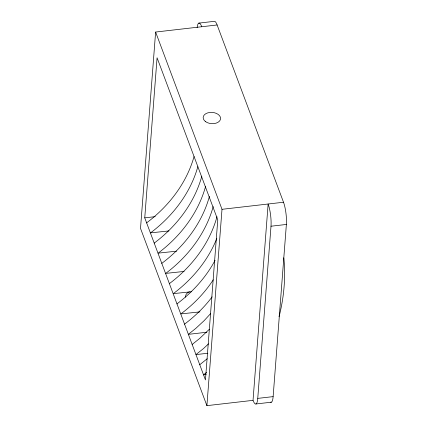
<?xml version="1.0" encoding="UTF-8"?>
<svg xmlns="http://www.w3.org/2000/svg" width="427" height="427" viewBox="0 0 427 427"><rect width="100%" height="100%" fill="white"/><g stroke="black" fill="none" stroke-linecap="round" stroke-linejoin="round"><path stroke-width="0.64" d="M217.129 24.974L155.62 32.046L140.515 228.386L206.898 405.65L253.03 400.345A15.863 3.48 83.4 0 0 257.753 398.391L273.131 396.624L286.378 224.453A15.863 3.48 83.4 0 0 283.512 202.238L217.129 24.974A15.863 3.48 83.4 0 0 214.178 21.35L198.801 23.117M144.753 217.855L157.072 57.768L217.765 219.841L205.446 379.929L144.753 217.855L155.257 216.649M206.898 405.65L222.003 209.31L155.62 32.046M253.03 400.345L268.135 204.01A15.863 3.48 83.4 0 1 271.001 226.219L257.753 398.391M278.98 316.567L279.728 314.021A278.233 203.551 -20.5 0 0 283.966 259.104L283.768 257.801M194.055 156.528C186.578 183.226 168.74 206.236 146.755 222.745L146.626 222.926M197.845 166.658C190.373 193.356 172.529 216.366 150.544 232.875L168.948 230.927M201.827 176.17C194.424 203.113 176.506 226.369 154.339 243L154.216 243.182M205.622 186.295C198.219 213.244 180.295 236.499 158.134 253.131L176.532 251.183M209.411 196.425C202.014 223.374 184.09 246.63 161.924 263.262L161.801 263.443M213.206 206.556C205.803 233.505 187.885 256.76 165.719 273.392L184.117 271.444M217.001 216.686C209.598 243.63 191.675 266.886 169.514 283.523L169.386 283.704M216.793 238.512C207.997 260.577 192.193 279.445 173.303 293.648L191.707 291.7M215.085 260.321C205.947 277.443 192.566 292.137 177.098 303.778L176.975 303.96M213.26 279.808C204.666 293.013 193.458 304.44 180.893 313.909L199.953 311.886M184.56 324.221L184.683 324.04C194.995 316.263 204.41 307.216 212.134 296.845M192.145 344.477L199.628 338.488L209.31 329.286M199.735 364.738L207.212 358.744M210.628 313.578L204.239 320.549L195.833 328.358L188.355 334.352L206.876 332.222M208.557 343.847L203.423 348.613L195.94 354.607L207.848 353.241M206.593 372.36L203.524 374.869L206.172 374.564M222.003 209.31L283.512 202.238M271.001 226.219L286.378 224.453M255.981 403.969L271.358 402.202M197.141 27.558A15.863 3.48 83.4 0 1 201.752 26.741M185.713 297.165A8.727 5.631 4.4 0 1 189.471 291.78M273.131 396.624A15.863 3.48 83.4 0 1 270.67 402.17M205.595 121.658A8.727 5.631 4.4 0 0 220.247 119.971A8.727 5.631 4.4 0 0 209.79 112.456A8.727 5.631 4.4 0 0 205.595 121.658"/></g></svg>
